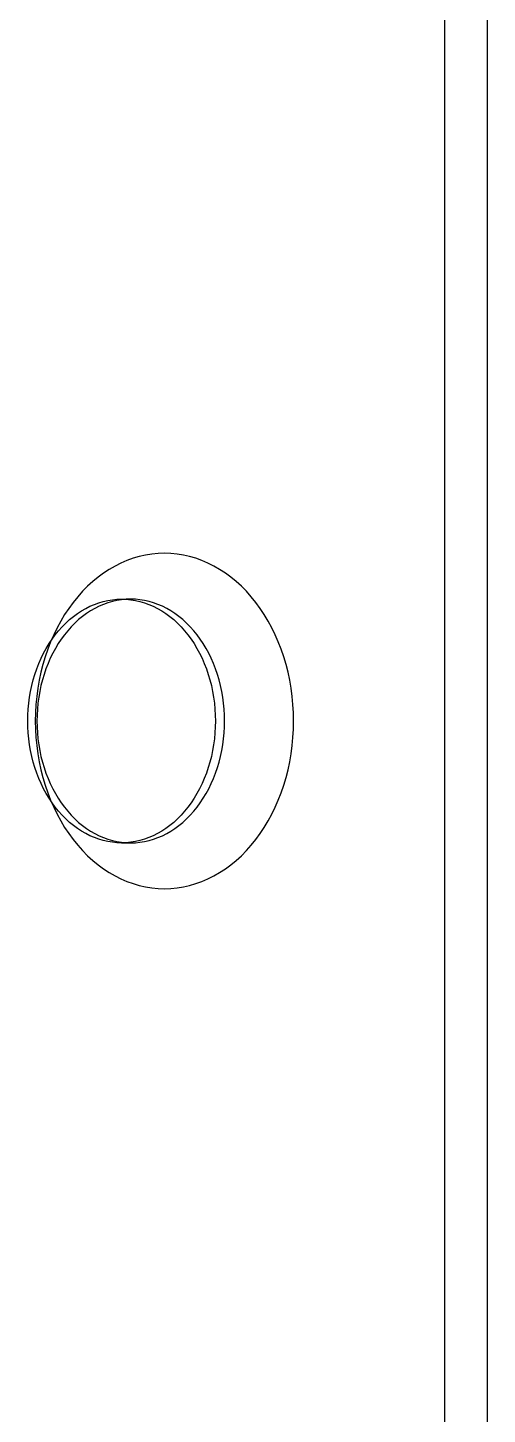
# Model space of a CAD drawing. Header units: metres. Extents: x 0 to 420, y 0 to 297.
# Drawn here: x 270.49 to 280.92, y 173.32 to 204.81 of the extents above; entities that cross this region are included whole.
import ezdxf

# ---------------------------------------------------------------- set-up
doc = ezdxf.new("R2010")
doc.units = ezdxf.units.M

msp = doc.modelspace()

# ---------------------------------------------------------------- linework, layer by layer
at = {"layer": 'GEOMETRY'}
for p, q in [((279.946, 208.116), (279.946, 170.016)), ((280.92, 208.116), (280.92, 170.016)), ((272.878, 192.762), (272.74, 192.712)), ((273.019, 192.803), (272.878, 192.762)), ((273.161, 192.835), (273.019, 192.803)), ((273.303, 192.858), (273.161, 192.835)), ((273.447, 192.872), (273.303, 192.858)), ((273.591, 192.876), (273.447, 192.872)), ((273.734, 192.872), (273.591, 192.876)), ((273.878, 192.858), (273.734, 192.872)), ((274.021, 192.835), (273.878, 192.858)), ((274.163, 192.803), (274.021, 192.835)), ((274.303, 192.762), (274.163, 192.803)), ((274.442, 192.712), (274.303, 192.762)), ((272.337, 192.511), (272.209, 192.426)), ((272.469, 192.586), (272.337, 192.511)), ((272.603, 192.654), (272.469, 192.586)), ((272.74, 192.712), (272.603, 192.654)), ((274.578, 192.654), (274.442, 192.712)), ((274.713, 192.586), (274.578, 192.654)), ((274.844, 192.511), (274.713, 192.586)), ((274.973, 192.426), (274.844, 192.511)), ((271.962, 192.234), (271.844, 192.127)), ((272.084, 192.334), (271.962, 192.234)), ((272.209, 192.426), (272.084, 192.334)), ((275.098, 192.334), (274.973, 192.426)), ((275.219, 192.234), (275.098, 192.334)), ((275.337, 192.127), (275.219, 192.234)), ((271.622, 191.889), (271.518, 191.76)), ((271.731, 192.012), (271.622, 191.889)), ((271.844, 192.127), (271.731, 192.012)), ((272.305, 191.805), (272.408, 191.822)), ((272.408, 191.822), (272.513, 191.832)), ((272.513, 191.832), (272.617, 191.835)), ((272.617, 191.822), (272.513, 191.805)), ((272.617, 191.835), (272.825, 191.835)), ((272.617, 191.835), (272.722, 191.832)), ((272.721, 191.832), (272.617, 191.822)), ((272.825, 191.835), (272.721, 191.832)), ((272.722, 191.832), (272.826, 191.822)), ((272.93, 191.832), (272.825, 191.835)), ((272.826, 191.822), (272.93, 191.805)), ((273.034, 191.822), (272.93, 191.832)), ((273.138, 191.805), (273.034, 191.822)), ((275.45, 192.012), (275.337, 192.127)), ((275.559, 191.889), (275.45, 192.012)), ((275.664, 191.76), (275.559, 191.889)), ((271.419, 191.625), (271.325, 191.483)), ((271.518, 191.76), (271.419, 191.625)), ((271.522, 191.441), (271.613, 191.508)), ((271.613, 191.508), (271.706, 191.569)), ((271.706, 191.569), (271.802, 191.624)), ((271.821, 191.508), (271.73, 191.441)), ((271.802, 191.624), (271.9, 191.673)), ((271.915, 191.569), (271.821, 191.508)), ((271.9, 191.673), (271.999, 191.716)), ((272.01, 191.624), (271.915, 191.569)), ((271.999, 191.716), (272.1, 191.752)), ((272.108, 191.673), (272.01, 191.624)), ((272.1, 191.752), (272.202, 191.782)), ((272.207, 191.716), (272.108, 191.673)), ((272.202, 191.782), (272.305, 191.805)), ((272.308, 191.752), (272.207, 191.716)), ((272.41, 191.782), (272.308, 191.752)), ((272.513, 191.805), (272.41, 191.782)), ((272.93, 191.805), (273.033, 191.782)), ((273.033, 191.782), (273.135, 191.752)), ((273.135, 191.752), (273.236, 191.716)), ((273.241, 191.782), (273.138, 191.805)), ((273.236, 191.716), (273.335, 191.673)), ((273.343, 191.752), (273.241, 191.782)), ((273.335, 191.673), (273.432, 191.624)), ((273.444, 191.716), (273.343, 191.752)), ((273.432, 191.624), (273.528, 191.569)), ((273.543, 191.673), (273.444, 191.716)), ((273.528, 191.569), (273.621, 191.508)), ((273.641, 191.624), (273.543, 191.673)), ((273.621, 191.508), (273.712, 191.441)), ((273.736, 191.569), (273.641, 191.624)), ((273.83, 191.508), (273.736, 191.569)), ((273.921, 191.441), (273.83, 191.508)), ((275.763, 191.625), (275.664, 191.76)), ((275.857, 191.483), (275.763, 191.625)), ((271.236, 191.336), (271.153, 191.183)), ((271.187, 191.118), (271.266, 191.207)), ((271.325, 191.483), (271.236, 191.336)), ((271.266, 191.207), (271.348, 191.29)), ((271.348, 191.29), (271.434, 191.368)), ((271.474, 191.207), (271.395, 191.118)), ((271.434, 191.368), (271.522, 191.441)), ((271.556, 191.29), (271.474, 191.207)), ((271.642, 191.368), (271.556, 191.29)), ((271.73, 191.441), (271.642, 191.368)), ((273.712, 191.441), (273.801, 191.368)), ((273.801, 191.368), (273.886, 191.29)), ((273.886, 191.29), (273.969, 191.207)), ((274.009, 191.368), (273.921, 191.441)), ((273.969, 191.207), (274.048, 191.118)), ((274.094, 191.29), (274.009, 191.368)), ((274.177, 191.207), (274.094, 191.29)), ((274.256, 191.118), (274.177, 191.207)), ((275.945, 191.336), (275.857, 191.483)), ((276.028, 191.183), (275.945, 191.336)), ((270.971, 190.823), (271.039, 190.926)), ((271.076, 191.025), (271.005, 190.862)), ((271.039, 190.926), (271.111, 191.024)), ((271.153, 191.183), (271.076, 191.025)), ((271.111, 191.024), (271.187, 191.118)), ((271.247, 190.926), (271.179, 190.823)), ((271.319, 191.024), (271.247, 190.926)), ((271.395, 191.118), (271.319, 191.024)), ((274.048, 191.118), (274.124, 191.024)), ((274.124, 191.024), (274.196, 190.926)), ((274.196, 190.926), (274.264, 190.823)), ((274.332, 191.024), (274.256, 191.118)), ((274.404, 190.926), (274.332, 191.024)), ((274.472, 190.823), (274.404, 190.926)), ((276.105, 191.025), (276.028, 191.183)), ((276.176, 190.862), (276.105, 191.025)), ((270.79, 190.49), (270.846, 190.604)), ((270.846, 190.604), (270.906, 190.716)), ((270.941, 190.695), (270.882, 190.524)), ((270.906, 190.716), (270.971, 190.823)), ((271.005, 190.862), (270.941, 190.695)), ((271.054, 190.604), (270.998, 190.49)), ((271.114, 190.716), (271.054, 190.604)), ((271.179, 190.823), (271.114, 190.716)), ((274.264, 190.823), (274.328, 190.716)), ((274.328, 190.716), (274.388, 190.604)), ((274.388, 190.604), (274.444, 190.49)), ((274.536, 190.716), (274.472, 190.823)), ((274.597, 190.604), (274.536, 190.716)), ((274.653, 190.49), (274.597, 190.604)), ((276.241, 190.695), (276.176, 190.862)), ((276.299, 190.524), (276.241, 190.695)), ((270.649, 190.126), (270.692, 190.25)), ((270.692, 190.25), (270.739, 190.371)), ((270.739, 190.371), (270.79, 190.49)), ((270.83, 190.35), (270.785, 190.172)), ((270.882, 190.524), (270.83, 190.35)), ((270.9, 190.25), (270.857, 190.126)), ((270.947, 190.371), (270.9, 190.25)), ((270.998, 190.49), (270.947, 190.371)), ((274.444, 190.49), (274.496, 190.371)), ((274.496, 190.371), (274.543, 190.25)), ((274.543, 190.25), (274.585, 190.126)), ((274.704, 190.371), (274.653, 190.49)), ((274.751, 190.25), (274.704, 190.371)), ((274.794, 190.126), (274.751, 190.25)), ((276.351, 190.35), (276.299, 190.524)), ((276.396, 190.172), (276.351, 190.35)), ((270.579, 189.87), (270.612, 189.999)), ((270.612, 189.999), (270.649, 190.126)), ((270.747, 189.992), (270.715, 189.81)), ((270.785, 190.172), (270.747, 189.992)), ((270.82, 189.999), (270.787, 189.87)), ((270.857, 190.126), (270.82, 189.999)), ((274.585, 190.126), (274.623, 189.999)), ((274.623, 189.999), (274.656, 189.87)), ((274.831, 189.999), (274.794, 190.126)), ((274.864, 189.87), (274.831, 189.999)), ((276.434, 189.992), (276.396, 190.172)), ((276.466, 189.81), (276.434, 189.992)), ((270.528, 189.606), (270.551, 189.739)), ((270.551, 189.739), (270.579, 189.87)), ((270.691, 189.625), (270.673, 189.44)), ((270.715, 189.81), (270.691, 189.625)), ((270.759, 189.739), (270.736, 189.606)), ((270.787, 189.87), (270.759, 189.739)), ((274.656, 189.87), (274.684, 189.739)), ((274.684, 189.739), (274.707, 189.606)), ((274.892, 189.739), (274.864, 189.87)), ((274.915, 189.606), (274.892, 189.739)), ((276.49, 189.625), (276.466, 189.81)), ((276.508, 189.44), (276.49, 189.625)), ((270.49, 189.202), (270.497, 189.338)), ((270.497, 189.338), (270.51, 189.473)), ((270.51, 189.473), (270.528, 189.606)), ((270.673, 189.44), (270.663, 189.253)), ((270.705, 189.338), (270.698, 189.202)), ((270.718, 189.473), (270.705, 189.338)), ((270.736, 189.606), (270.718, 189.473)), ((274.707, 189.606), (274.724, 189.473)), ((274.724, 189.473), (274.737, 189.338)), ((274.737, 189.338), (274.745, 189.202)), ((274.933, 189.473), (274.915, 189.606)), ((274.945, 189.338), (274.933, 189.473)), ((274.953, 189.202), (274.945, 189.338)), ((276.519, 189.253), (276.508, 189.44)), ((270.487, 189.066), (270.49, 189.202)), ((270.49, 188.93), (270.487, 189.066)), ((270.663, 189.253), (270.659, 189.066)), ((270.659, 189.066), (270.663, 188.879)), ((270.698, 189.202), (270.695, 189.066)), ((270.695, 189.066), (270.698, 188.93)), ((274.745, 189.202), (274.747, 189.066)), ((274.747, 189.066), (274.745, 188.93)), ((274.956, 189.066), (274.953, 189.202)), ((274.953, 188.93), (274.956, 189.066)), ((276.522, 189.066), (276.519, 189.253)), ((276.519, 188.879), (276.522, 189.066)), ((270.497, 188.795), (270.49, 188.93)), ((270.51, 188.66), (270.497, 188.795)), ((270.663, 188.879), (270.673, 188.693)), ((270.673, 188.693), (270.691, 188.507)), ((270.698, 188.93), (270.705, 188.795)), ((270.705, 188.795), (270.718, 188.66)), ((274.737, 188.795), (274.724, 188.66)), ((274.745, 188.93), (274.737, 188.795)), ((274.933, 188.66), (274.945, 188.795)), ((274.945, 188.795), (274.953, 188.93)), ((276.49, 188.507), (276.508, 188.693)), ((276.508, 188.693), (276.519, 188.879)), ((270.528, 188.526), (270.51, 188.66)), ((270.551, 188.394), (270.528, 188.526)), ((270.579, 188.263), (270.551, 188.394)), ((270.691, 188.507), (270.715, 188.323)), ((270.718, 188.66), (270.736, 188.526)), ((270.736, 188.526), (270.759, 188.394)), ((270.759, 188.394), (270.787, 188.263)), ((274.684, 188.394), (274.656, 188.263)), ((274.707, 188.526), (274.684, 188.394)), ((274.724, 188.66), (274.707, 188.526)), ((274.864, 188.263), (274.892, 188.394)), ((274.892, 188.394), (274.915, 188.526)), ((274.915, 188.526), (274.933, 188.66)), ((276.466, 188.323), (276.49, 188.507)), ((270.612, 188.134), (270.579, 188.263)), ((270.649, 188.007), (270.612, 188.134)), ((270.715, 188.323), (270.747, 188.141)), ((270.747, 188.141), (270.785, 187.96)), ((270.787, 188.263), (270.82, 188.134)), ((270.82, 188.134), (270.857, 188.007)), ((274.623, 188.134), (274.585, 188.007)), ((274.656, 188.263), (274.623, 188.134)), ((274.794, 188.007), (274.831, 188.134)), ((274.831, 188.134), (274.864, 188.263)), ((276.396, 187.96), (276.434, 188.141)), ((276.434, 188.141), (276.466, 188.323)), ((270.692, 187.883), (270.649, 188.007)), ((270.739, 187.761), (270.692, 187.883)), ((270.79, 187.643), (270.739, 187.761)), ((270.785, 187.96), (270.83, 187.783)), ((270.83, 187.783), (270.882, 187.608)), ((270.857, 188.007), (270.9, 187.883)), ((270.9, 187.883), (270.947, 187.761)), ((270.947, 187.761), (270.998, 187.643)), ((274.496, 187.761), (274.444, 187.643)), ((274.543, 187.883), (274.496, 187.761)), ((274.585, 188.007), (274.543, 187.883)), ((274.653, 187.643), (274.704, 187.761)), ((274.704, 187.761), (274.751, 187.883)), ((274.751, 187.883), (274.794, 188.007)), ((276.299, 187.608), (276.351, 187.783)), ((276.351, 187.783), (276.396, 187.96)), ((270.846, 187.528), (270.79, 187.643)), ((270.906, 187.417), (270.846, 187.528)), ((270.882, 187.608), (270.941, 187.437)), ((270.971, 187.31), (270.906, 187.417)), ((270.941, 187.437), (271.005, 187.27)), ((270.998, 187.643), (271.054, 187.528)), ((271.054, 187.528), (271.114, 187.417)), ((271.114, 187.417), (271.179, 187.31)), ((274.328, 187.417), (274.264, 187.31)), ((274.388, 187.528), (274.328, 187.417)), ((274.444, 187.643), (274.388, 187.528)), ((274.472, 187.31), (274.536, 187.417)), ((274.536, 187.417), (274.597, 187.528)), ((274.597, 187.528), (274.653, 187.643)), ((276.176, 187.27), (276.241, 187.437)), ((276.241, 187.437), (276.299, 187.608)), ((271.039, 187.207), (270.971, 187.31)), ((271.005, 187.27), (271.076, 187.108)), ((271.111, 187.109), (271.039, 187.207)), ((271.076, 187.108), (271.153, 186.95)), ((271.187, 187.015), (271.111, 187.109)), ((271.179, 187.31), (271.247, 187.207)), ((271.247, 187.207), (271.319, 187.109)), ((271.319, 187.109), (271.395, 187.015)), ((274.124, 187.109), (274.048, 187.015)), ((274.196, 187.207), (274.124, 187.109)), ((274.264, 187.31), (274.196, 187.207)), ((274.256, 187.015), (274.332, 187.109)), ((274.332, 187.109), (274.404, 187.207)), ((274.404, 187.207), (274.472, 187.31)), ((276.028, 186.95), (276.105, 187.108)), ((276.105, 187.108), (276.176, 187.27)), ((271.153, 186.95), (271.236, 186.797)), ((271.266, 186.926), (271.187, 187.015)), ((271.236, 186.797), (271.325, 186.649)), ((271.348, 186.843), (271.266, 186.926)), ((271.434, 186.764), (271.348, 186.843)), ((271.395, 187.015), (271.474, 186.926)), ((271.474, 186.926), (271.556, 186.843)), ((271.556, 186.843), (271.642, 186.764)), ((273.886, 186.843), (273.801, 186.764)), ((273.969, 186.926), (273.886, 186.843)), ((274.048, 187.015), (273.969, 186.926)), ((274.009, 186.764), (274.094, 186.843)), ((274.094, 186.843), (274.177, 186.926)), ((274.177, 186.926), (274.256, 187.015)), ((275.857, 186.649), (275.945, 186.797)), ((275.945, 186.797), (276.028, 186.95)), ((271.325, 186.649), (271.419, 186.508)), ((271.419, 186.508), (271.518, 186.372)), ((271.522, 186.692), (271.434, 186.764)), ((271.613, 186.625), (271.522, 186.692)), ((271.706, 186.564), (271.613, 186.625)), ((271.642, 186.764), (271.73, 186.692)), ((271.802, 186.508), (271.706, 186.564)), ((271.73, 186.692), (271.821, 186.625)), ((271.9, 186.46), (271.802, 186.508)), ((271.821, 186.625), (271.915, 186.564)), ((271.999, 186.417), (271.9, 186.46)), ((271.915, 186.564), (272.01, 186.508)), ((272.01, 186.508), (272.108, 186.46)), ((272.108, 186.46), (272.207, 186.417)), ((273.335, 186.46), (273.236, 186.417)), ((273.432, 186.508), (273.335, 186.46)), ((273.528, 186.564), (273.432, 186.508)), ((273.444, 186.417), (273.543, 186.46)), ((273.621, 186.625), (273.528, 186.564)), ((273.543, 186.46), (273.641, 186.508)), ((273.712, 186.692), (273.621, 186.625)), ((273.641, 186.508), (273.736, 186.564)), ((273.801, 186.764), (273.712, 186.692)), ((273.736, 186.564), (273.83, 186.625)), ((273.83, 186.625), (273.921, 186.692)), ((273.921, 186.692), (274.009, 186.764)), ((275.664, 186.372), (275.763, 186.508)), ((275.763, 186.508), (275.857, 186.649)), ((271.518, 186.372), (271.622, 186.243)), ((271.622, 186.243), (271.731, 186.121)), ((272.1, 186.381), (271.999, 186.417)), ((272.202, 186.351), (272.1, 186.381)), ((272.305, 186.328), (272.202, 186.351)), ((272.207, 186.417), (272.308, 186.381)), ((272.408, 186.311), (272.305, 186.328)), ((272.308, 186.381), (272.41, 186.351)), ((272.513, 186.301), (272.408, 186.311)), ((272.41, 186.351), (272.513, 186.328)), ((272.513, 186.328), (272.617, 186.311)), ((272.617, 186.298), (272.513, 186.301)), ((272.617, 186.311), (272.721, 186.301)), ((272.722, 186.301), (272.617, 186.298)), ((272.617, 186.298), (272.825, 186.298)), ((272.721, 186.301), (272.825, 186.298)), ((272.826, 186.311), (272.722, 186.301)), ((272.825, 186.298), (272.93, 186.301)), ((272.93, 186.328), (272.826, 186.311)), ((273.033, 186.351), (272.93, 186.328)), ((272.93, 186.301), (273.034, 186.311)), ((273.135, 186.381), (273.033, 186.351)), ((273.034, 186.311), (273.138, 186.328)), ((273.236, 186.417), (273.135, 186.381)), ((273.138, 186.328), (273.241, 186.351)), ((273.241, 186.351), (273.343, 186.381)), ((273.343, 186.381), (273.444, 186.417)), ((275.45, 186.121), (275.559, 186.243)), ((275.559, 186.243), (275.664, 186.372)), ((271.731, 186.121), (271.844, 186.006)), ((271.844, 186.006), (271.962, 185.898)), ((271.962, 185.898), (272.084, 185.798)), ((275.098, 185.798), (275.219, 185.898)), ((275.219, 185.898), (275.337, 186.006)), ((275.337, 186.006), (275.45, 186.121)), ((272.084, 185.798), (272.209, 185.706)), ((272.209, 185.706), (272.337, 185.622)), ((272.337, 185.622), (272.469, 185.546)), ((272.469, 185.546), (272.603, 185.479)), ((274.578, 185.479), (274.713, 185.546)), ((274.713, 185.546), (274.844, 185.622)), ((274.844, 185.622), (274.973, 185.706)), ((274.973, 185.706), (275.098, 185.798)), ((272.603, 185.479), (272.74, 185.42)), ((272.74, 185.42), (272.878, 185.371)), ((272.878, 185.371), (273.019, 185.33)), ((273.019, 185.33), (273.161, 185.298)), ((273.161, 185.298), (273.303, 185.275)), ((273.303, 185.275), (273.447, 185.261)), ((273.447, 185.261), (273.591, 185.256)), ((273.591, 185.256), (273.734, 185.261)), ((273.734, 185.261), (273.878, 185.275)), ((273.878, 185.275), (274.021, 185.298)), ((274.021, 185.298), (274.163, 185.33)), ((274.163, 185.33), (274.303, 185.371)), ((274.303, 185.371), (274.442, 185.42)), ((274.442, 185.42), (274.578, 185.479))]:
    msp.add_line(p, q, dxfattribs=at)

doc.saveas('drawing.dxf')
